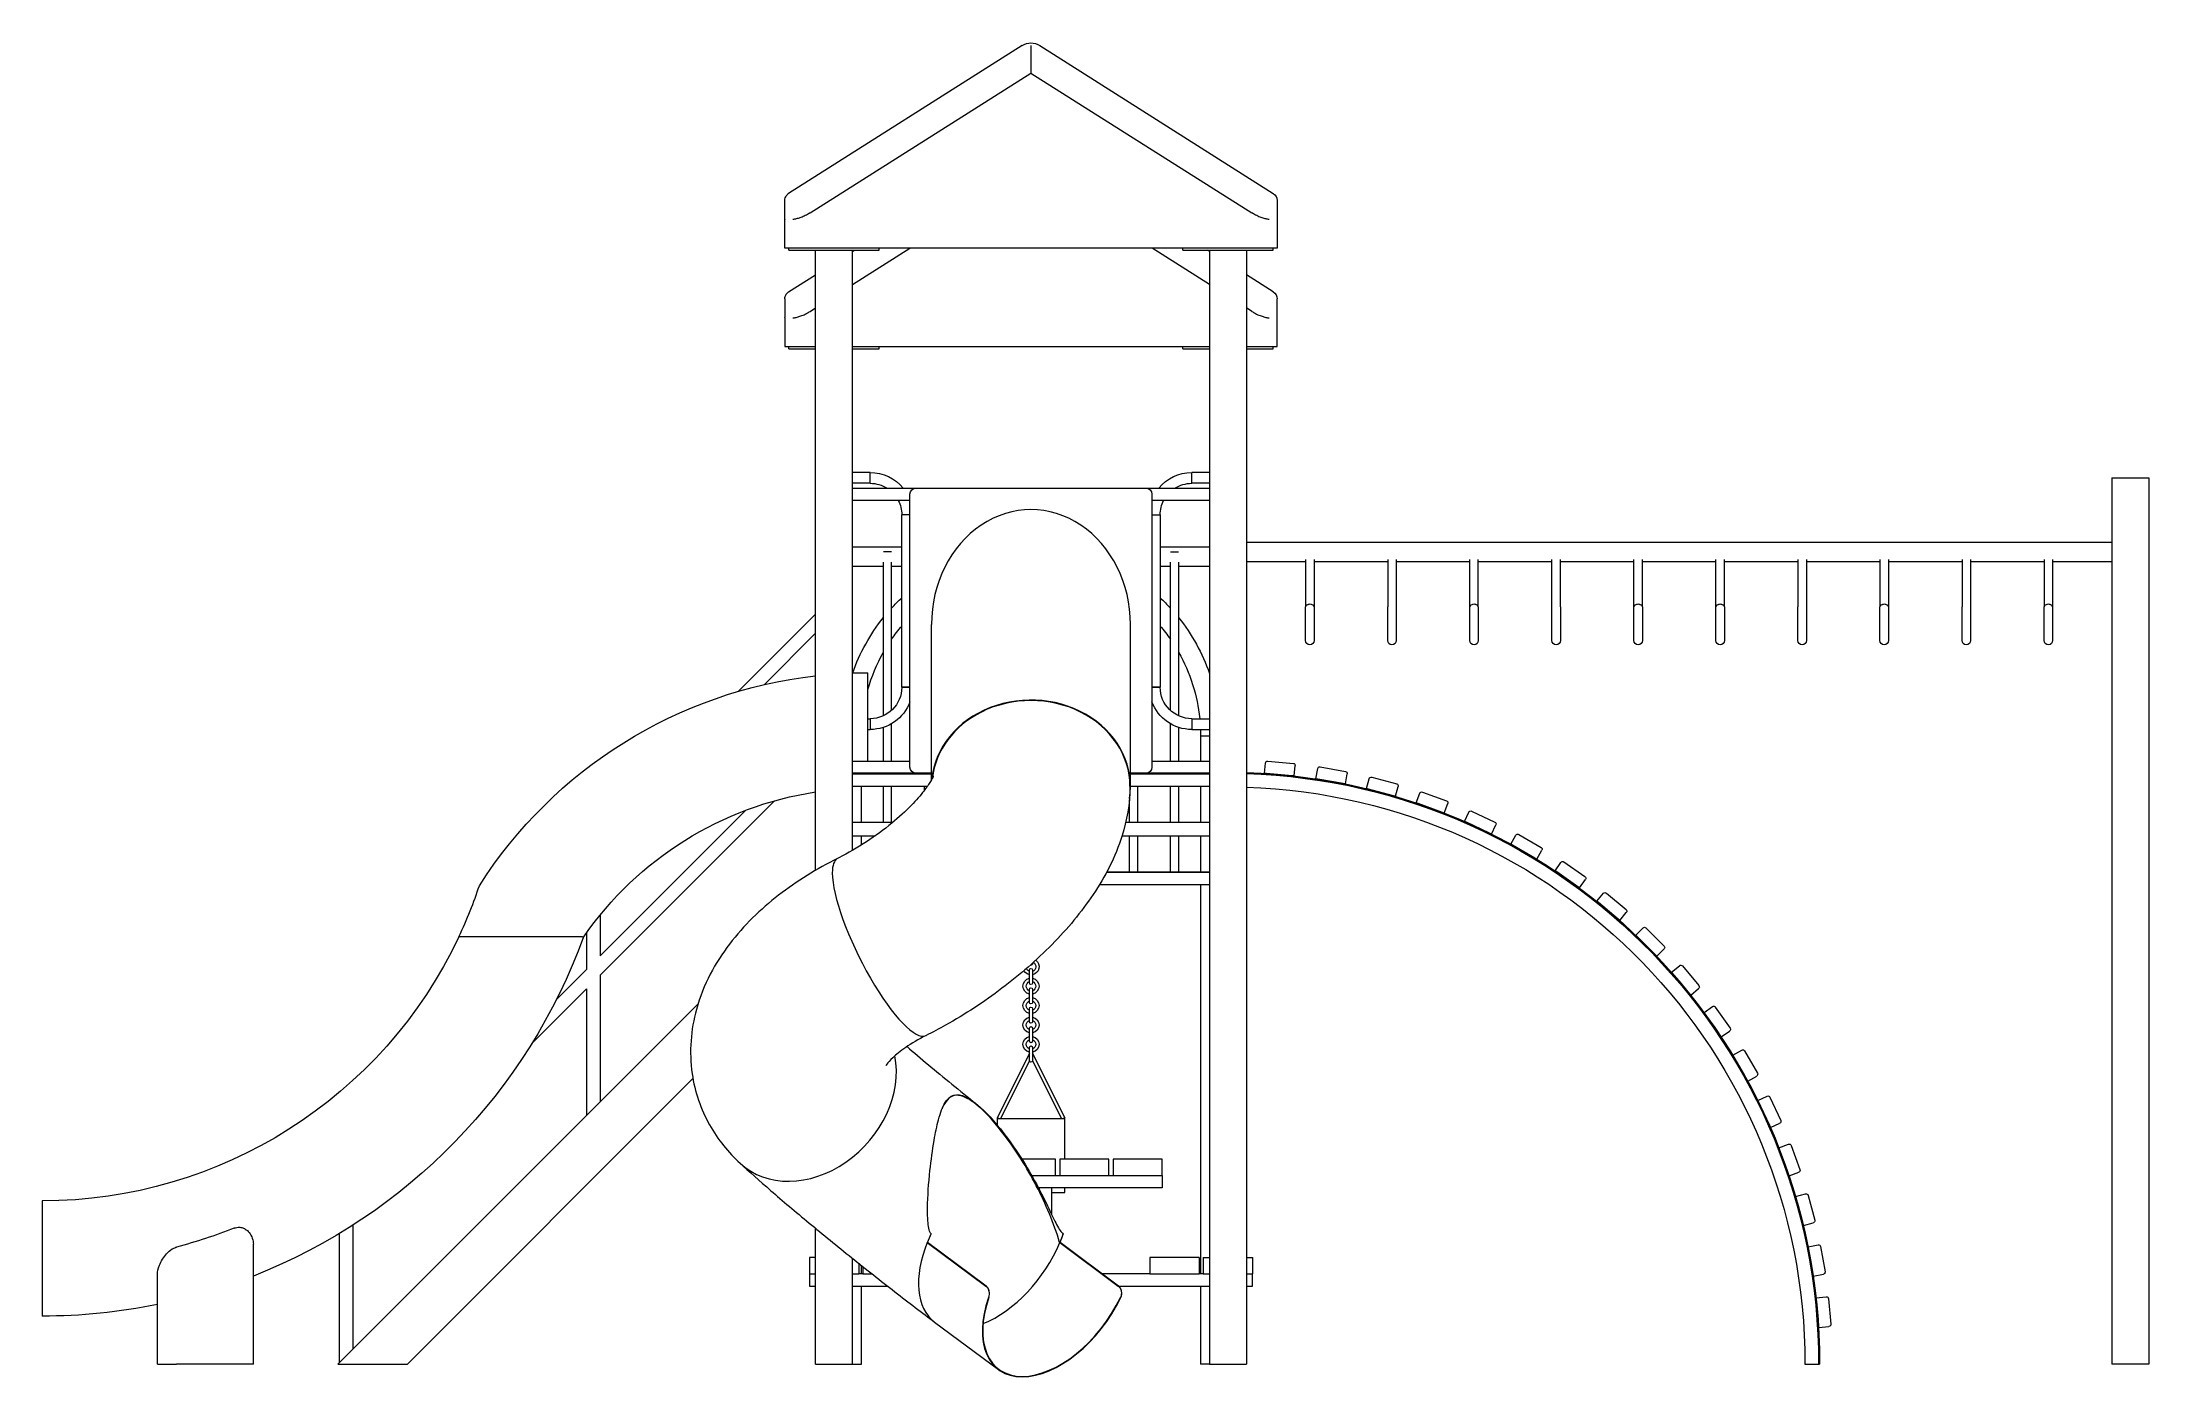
# Model space of a CAD drawing. Header units: millimetres. Extents: x -1131 to 5391, y -39 to 4092.
import ezdxf

# ---------------------------------------------------------------- set-up
doc = ezdxf.new("R2010")
doc.units = ezdxf.units.MM
doc.layers.add('ceco.net 251', color=7, linetype='Continuous', lineweight=9)

msp = doc.modelspace()

# ---------------------------------------------------------------- linework, layer by layer
at = {"layer": 'ceco.net 251', "extrusion": (6.88754e-49, 1, 6.12323e-17)}
for p, q in [((1903.2, 4081.5), (1180.2, 3623.6)), ((1930.4, 4081.5), (1930.4, 3996.5)), ((1957.6, 4081.5), (2680.6, 3623.6)), ((1246.7, 3563.5), (1930.4, 3996.5)), ((1930.4, 3996.5), (2614.1, 3563.5)), ((1168.4, 3599.9), (1168.4, 3602.2)), ((1168.4, 3544.3), (1168.4, 3599.9)), ((2692.4, 3602.2), (2692.4, 3599.9)), ((2692.4, 3599.9), (2692.4, 3454.4)), ((1168.4, 3454.4), (1168.4, 3542)), ((1193.8, 3454.4), (1168.4, 3454.4)), ((1181.1, 3448), (1181.1, 3454.4)), ((1181.1, 3448), (1460.5, 3448)), ((2667, 3454.4), (1193.8, 3454.4)), ((1263.6, 1528.5), (1263.6, 3448)), ((1377.9, 3341.8), (1555.7, 3454.4)), ((1377.9, 3444), (1384.3, 3448)), ((1377.9, 1590.3), (1377.9, 3448)), ((1460.5, 3448), (1460.5, 3454.4)), ((2482.8, 3341.8), (2305.1, 3454.4)), ((2400.3, 3448), (2400.3, 3454.4)), ((2400.3, 3448), (2540, 3448)), ((2482.8, 3444), (2476.5, 3448)), ((2482.8, 3448), (2482.8, 0)), ((2540, 3448), (2679.7, 3448)), ((2597.2, 3448), (2597.2, 0)), ((2692.4, 3454.4), (2667, 3454.4)), ((2679.7, 3448), (2679.7, 3454.4)), ((1180.2, 3318.8), (1263.6, 3371.7)), ((2680.6, 3318.8), (2597.2, 3371.7)), ((1168.4, 3297.4), (1168.4, 3295.1)), ((1168.4, 3295.1), (1168.4, 3239.5)), ((1246.7, 3258.7), (1263.6, 3269.4)), ((2614.1, 3258.7), (2597.2, 3269.4)), ((2692.4, 3295.1), (2692.4, 3297.4)), ((2692.4, 3149.6), (2692.4, 3295.1)), ((1168.4, 3237.2), (1168.4, 3149.6)), ((1168.4, 3149.6), (1193.8, 3149.6)), ((1181.1, 3143.2), (1181.1, 3149.6)), ((1181.1, 3143.2), (1263.6, 3143.2)), ((1193.8, 3149.6), (1263.6, 3149.6)), ((1377.9, 3149.6), (2482.8, 3149.6)), ((1377.9, 3143.2), (1460.5, 3143.2)), ((1460.5, 3143.2), (1460.5, 3149.6)), ((2400.3, 3143.2), (2400.3, 3149.6)), ((2400.3, 3143.2), (2482.8, 3143.2)), ((2597.2, 3149.6), (2667, 3149.6)), ((2597.2, 3143.2), (2679.7, 3143.2)), ((2667, 3149.6), (2692.4, 3149.6)), ((2679.7, 3143.2), (2679.7, 3149.6)), ((1432.8, 2759.9), (1377.9, 2759.9)), ((1432.8, 2743.2), (1432.8, 2759.9)), ((1432.8, 2743.2), (1432.8, 2759.9)), ((1432.8, 2726.5), (1432.8, 2743.2)), ((1432.8, 2726.5), (1432.8, 2743.2)), ((2428, 2743.2), (2428, 2759.9)), ((2428, 2743.2), (2428, 2759.9)), ((2482.8, 2759.9), (2428, 2759.9)), ((2428, 2726.5), (2428, 2743.2)), ((2428, 2726.5), (2428, 2743.2)), ((5276.8, 2743.2), (5391.1, 2743.2)), ((5276.8, 2743.2), (5276.8, 0)), ((5391.1, 2743.2), (5391.1, 0)), ((1432.8, 2726.5), (1377.9, 2726.5)), ((1377.9, 2711.4), (1574.8, 2711.4)), ((1555.7, 1847.8), (1555.7, 2692.4)), ((1555.7, 1847.8), (1555.7, 2692.4)), ((1574.8, 2711.4), (2286, 2711.4)), ((1574.8, 2711.4), (2286, 2711.4)), ((2286, 2711.4), (2482.8, 2711.4)), ((2305, 2692.4), (2305, 1847.8)), ((2305, 2692.4), (2305, 1847.8)), ((2482.8, 2726.5), (2428, 2726.5)), ((1555.7, 2673.3), (1377.9, 2673.3)), ((1555.7, 2628.9), (1530.3, 2628.9)), ((1547.1, 2628.9), (1530.3, 2628.9)), ((1530.3, 2095.5), (1530.3, 2628.9)), ((1555.7, 2628.9), (1547.1, 2628.9)), ((2482.8, 2673.3), (2305, 2673.3)), ((2305, 2628.9), (2330.4, 2628.9)), ((2305, 2628.9), (2313.7, 2628.9)), ((2313.7, 2628.9), (2330.4, 2628.9)), ((2330.4, 2628.9), (2330.4, 2095.5)), ((2597.2, 2544.8), (5276.8, 2544.8)), ((1377.9, 2530.2), (1530.3, 2530.2)), ((1473.6, 2006.8), (1473.6, 2481.9)), ((1498.7, 2514.6), (1473.8, 2514.6)), ((1499, 2023.8), (1499, 2481.9)), ((2330.4, 2530.2), (2482.8, 2530.2)), ((2361.8, 2481.9), (2361.8, 2023.8)), ((2362.1, 2514.6), (2387, 2514.6)), ((2387.2, 2481.9), (2387.2, 2006.8)), ((2597.2, 2484.4), (2780.7, 2484.4)), ((2780.7, 2490.5), (2780.7, 2343.9)), ((2807.3, 2490.5), (2807.3, 2343.9)), ((2807.3, 2484.4), (3034.7, 2484.4)), ((3034.7, 2490.5), (3034.7, 2343.9)), ((3061.3, 2490.5), (3061.3, 2343.9)), ((3061.3, 2484.4), (3288.7, 2484.4)), ((3288.7, 2343.9), (3288.7, 2490.5)), ((3315.3, 2343.9), (3315.3, 2490.5)), ((3315.3, 2484.4), (3542.7, 2484.4)), ((3542.7, 2343.9), (3542.7, 2490.5)), ((3569.3, 2343.9), (3569.3, 2490.5)), ((3569.3, 2484.4), (3796.7, 2484.4)), ((3796.7, 2343.9), (3796.7, 2490.5)), ((3823.3, 2343.9), (3823.3, 2490.5)), ((3823.3, 2484.4), (4050.7, 2484.4)), ((4050.7, 2343.9), (4050.7, 2490.5)), ((4077.3, 2343.9), (4077.3, 2490.5)), ((4077.3, 2484.4), (4304.7, 2484.4)), ((4304.7, 2490.5), (4304.7, 2343.9)), ((4331.3, 2490.5), (4331.3, 2343.9)), ((4331.3, 2484.4), (4558.7, 2484.4)), ((4558.7, 2490.5), (4558.7, 2343.9)), ((4585.3, 2490.5), (4585.3, 2343.9)), ((4585.3, 2484.4), (4812.7, 2484.4)), ((4812.7, 2490.5), (4812.7, 2343.9)), ((4839.3, 2490.5), (4839.3, 2343.9)), ((4839.3, 2484.4), (5066.7, 2484.4)), ((5066.7, 2490.5), (5066.7, 2343.9)), ((5093.3, 2490.5), (5093.3, 2343.9)), ((5093.3, 2484.4), (5276.8, 2484.4)), ((1377.9, 2469.8), (1473.6, 2469.8)), ((1499, 2469.8), (1530.3, 2469.8)), ((2330.4, 2469.8), (2361.8, 2469.8)), ((2387.2, 2469.8), (2482.8, 2469.8)), ((1263.6, 2321.8), (1024.6, 2082.7)), ((1622.4, 1808.8), (1622.4, 2289.3)), ((2238.4, 1788.8), (2238.4, 2289.3)), ((2780.7, 2240.3), (2780.7, 2343.9)), ((2807.3, 2343.9), (2807.3, 2240.3)), ((3034.7, 2240.3), (3034.7, 2343.9)), ((3061.3, 2343.9), (3061.3, 2240.3)), ((3288.7, 2240.3), (3288.7, 2343.9)), ((3315.3, 2343.9), (3315.3, 2240.3)), ((3542.7, 2240.3), (3542.7, 2343.9)), ((3569.3, 2343.9), (3569.3, 2240.3)), ((3796.7, 2240.3), (3796.7, 2343.9)), ((3823.3, 2343.9), (3823.3, 2240.3)), ((4050.7, 2240.3), (4050.7, 2343.9)), ((4077.3, 2343.9), (4077.3, 2240.3)), ((4304.7, 2240.3), (4304.7, 2343.9)), ((4331.3, 2343.9), (4331.3, 2240.3)), ((4558.7, 2240.3), (4558.7, 2343.9)), ((4585.3, 2343.9), (4585.3, 2240.3)), ((4812.7, 2240.3), (4812.7, 2343.9)), ((4839.3, 2343.9), (4839.3, 2240.3)), ((5066.7, 2240.3), (5066.7, 2343.9)), ((5093.3, 2343.9), (5093.3, 2240.3)), ((1263.6, 2262.2), (1105.3, 2103.8)), ((1425.5, 1866.9), (1425.5, 2140.2)), ((1530.3, 2095.5), (1555.7, 2095.5)), ((1547.1, 2095.5), (1530.3, 2095.5)), ((1555.7, 2095.5), (1547.1, 2095.5)), ((2305, 2095.5), (2313.7, 2095.5)), ((2330.4, 2095.5), (2305, 2095.5)), ((2313.7, 2095.5), (2330.4, 2095.5)), ((1425.5, 1997.9), (1432.8, 1997.9)), ((1425.5, 1964.5), (1432.8, 1964.5)), ((1432.8, 1997.9), (1432.8, 1981.2)), ((1432.8, 1997.9), (1432.8, 1981.2)), ((1432.8, 1981.2), (1432.8, 1964.5)), ((1432.8, 1981.2), (1432.8, 1964.5)), ((1473.6, 1866.9), (1473.6, 1971)), ((1499, 1866.9), (1499, 1982.5)), ((2361.8, 1982.5), (2361.8, 1866.9)), ((2387.2, 1971), (2387.2, 1866.9)), ((2428, 1997.9), (2428, 1981.2)), ((2428, 1997.9), (2428, 1981.2)), ((2428, 1997.9), (2482.8, 1997.9)), ((2428, 1981.2), (2428, 1964.5)), ((2428, 1981.2), (2428, 1964.5)), ((2428, 1964.5), (2482.8, 1964.5)), ((2455.4, 1944.8), (2482.8, 1944.8)), ((2455.4, 1944.8), (2482.8, 1944.8)), ((2455.4, 1944.8), (2455.4, 1866.9)), ((1377.9, 1866.9), (1555.7, 1866.9)), ((1622.4, 1828.8), (1377.9, 1828.8)), ((1377.9, 1826.9), (1622.4, 1826.9)), ((1377.9, 1826.9), (1622.4, 1826.9)), ((1622.4, 1828.8), (1574.8, 1828.8)), ((1622.4, 1828.8), (1574.8, 1828.8)), ((2482.8, 1828.8), (2238.4, 1828.8)), ((2286, 1828.8), (2238.4, 1828.8)), ((2286, 1828.8), (2238.4, 1828.8)), ((2238.4, 1826.9), (2482.8, 1826.9)), ((2238.4, 1826.9), (2482.8, 1826.9)), ((2305, 1866.9), (2482.8, 1866.9)), ((2653.7, 1829), (2656.5, 1860.7)), ((2660, 1828.5), (2653.7, 1829)), ((2739.3, 1821.5), (2660, 1828.5)), ((2663.3, 1866.4), (2742.6, 1859.5)), ((2745.6, 1821), (2748.4, 1852.6)), ((2812.7, 1812.2), (2818.2, 1843.4)), ((2825.5, 1848.6), (2903.9, 1834.8)), ((2903.6, 1796.1), (2909.1, 1827.4)), ((1377.9, 1788.8), (1609.7, 1788.8)), ((1405.4, 1677.5), (1405.4, 1788.8)), ((1473.6, 1677.5), (1473.6, 1788.8)), ((1499, 1677.5), (1499, 1788.8)), ((1600.6, 1776.3), (1600.6, 1788.8)), ((2238.4, 1788.8), (2482.8, 1788.8)), ((2260.2, 1788.8), (2260.2, 1677.5)), ((2361.8, 1788.8), (2361.8, 1677.5)), ((2387.2, 1788.8), (2387.2, 1677.5)), ((2455.4, 1788.8), (2455.4, 1677.5)), ((2745.6, 1821), (2739.3, 1821.5)), ((2818.9, 1811.1), (2812.7, 1812.2)), ((2897.3, 1797.2), (2818.9, 1811.1)), ((2903.6, 1796.1), (2897.3, 1797.2)), ((2969.6, 1781.5), (2977.8, 1812.2)), ((2975.7, 1779.9), (2969.6, 1781.5)), ((3052.6, 1759.3), (2975.7, 1779.9)), ((2985.6, 1816.7), (3062.5, 1796.1)), ((3058.7, 1757.6), (3066.9, 1788.3)), ((3123.2, 1737.3), (3134.1, 1767.1)), ((3142.2, 1770.9), (3217, 1743.7)), ((1136.8, 1743.8), (597, 1204)), ((1048.1, 1714.7), (597, 1263.6)), ((2234.8, 1746.3), (2234.8, 1677.5)), ((3058.7, 1757.6), (3052.6, 1759.3)), ((3129.2, 1735.1), (3123.2, 1737.3)), ((3204, 1707.9), (3129.2, 1735.1)), ((3209.9, 1705.7), (3204, 1707.9)), ((3209.9, 1705.7), (3220.8, 1735.5)), ((3272.4, 1679.8), (3285.8, 1708.6)), ((3294.3, 1711.7), (3366.4, 1678)), ((1377.9, 1677.5), (1503, 1677.5)), ((1377.9, 1635.3), (1448, 1635.3)), ((1405.4, 1606.9), (1405.4, 1635.3)), ((2212.2, 1635.3), (2482.8, 1635.3)), ((2223.8, 1677.5), (2482.8, 1677.5)), ((2234.8, 1635.3), (2234.8, 1524)), ((2260.2, 1635.3), (2260.2, 1524)), ((2361.8, 1635.3), (2361.8, 1524)), ((2387.2, 1635.3), (2387.2, 1524)), ((2455.4, 1635.3), (2455.4, 1524)), ((3278.2, 1677.2), (3272.4, 1679.8)), ((3350.3, 1643.5), (3278.2, 1677.2)), ((3356.1, 1640.8), (3350.3, 1643.5)), ((3356.1, 1640.8), (3369.5, 1669.6)), ((3416, 1609.6), (3431.9, 1637.1)), ((3440.6, 1639.4), (3509.5, 1599.6)), ((3421.5, 1606.4), (3416, 1609.6)), ((3490.5, 1566.6), (3421.5, 1606.4)), ((3496, 1563.5), (3490.5, 1566.6)), ((3496, 1563.5), (3511.8, 1591)), ((2482.8, 1522.1), (2164, 1522.1)), ((2482.8, 1522.1), (2164, 1522.1)), ((2165.1, 1524), (2482.8, 1524)), ((3553, 1527.1), (3571.2, 1553.1)), ((3558.2, 1523.5), (3553, 1527.1)), ((3623.4, 1477.8), (3558.2, 1523.5)), ((3580, 1554.7), (3645.2, 1509)), ((3628.6, 1474.2), (3646.8, 1500.2)), ((2482.8, 1484), (2142.2, 1484)), ((2455.4, 1484), (2455.4, 279.4)), ((3628.6, 1474.2), (3623.4, 1477.8)), ((3682.2, 1433), (3702.6, 1457.4)), ((3711.6, 1458.1), (3772.6, 1407)), ((597, 1390.6), (597, 1263.6)), ((3687.1, 1429), (3682.2, 1433)), ((3748.1, 1377.8), (3687.1, 1429)), ((3752.9, 1373.7), (3748.1, 1377.8)), ((3752.9, 1373.7), (3773.3, 1398)), ((554.8, 1335.5), (554.8, 1221.4)), ((3802.8, 1328), (3825.2, 1350.5)), ((3807.3, 1323.5), (3802.8, 1328)), ((3863.5, 1267.3), (3807.3, 1323.5)), ((3834.2, 1350.5), (3890.5, 1294.2)), ((1935.4, 1241.4), (1935.4, 1240)), ((3868, 1262.8), (3863.5, 1267.3)), ((3868, 1262.8), (3890.5, 1285.2)), ((554.8, 1221.4), (460.8, 1127.4)), ((597, 1204), (597, 812.5)), ((1925.4, 1180), (1925.4, 1220)), ((1935.4, 1220), (1935.4, 1180)), ((3913.7, 1212.9), (3938, 1233.3)), ((3917.8, 1208.1), (3913.7, 1212.9)), ((3969, 1147.1), (3917.8, 1208.1)), ((3947, 1232.6), (3998.1, 1171.6)), ((899.7, 1115.2), (-215.5, 0)), ((554.8, 1161.8), (384.4, 991.4)), ((554.8, 1161.8), (554.8, 770.3)), ((1925.4, 1120), (1925.4, 1160)), ((1935.4, 1160), (1935.4, 1120)), ((3973, 1142.2), (3969, 1147.1)), ((3973, 1142.2), (3997.4, 1162.6)), ((1925.4, 1060), (1925.4, 1100)), ((1935.4, 1100), (1935.4, 1060)), ((4014.2, 1088.6), (4040.2, 1106.8)), ((4017.8, 1083.4), (4014.2, 1088.6)), ((4063.5, 1018.2), (4017.8, 1083.4)), ((4049, 1105.2), (4094.7, 1040)), ((1925.4, 1000), (1925.4, 1040)), ((1925.4, 940.1), (1925.4, 980)), ((1935.4, 1040), (1935.4, 1000)), ((1935.4, 980), (1935.4, 940.1)), ((4067.1, 1013), (4063.5, 1018.2)), ((4067.1, 1013), (4093.1, 1031.2)), ((1925.4, 961.2), (1825.9, 762.2)), ((1925.5, 939), (1836, 760)), ((1935.3, 939), (2024.8, 760)), ((1935.4, 961.2), (2034.9, 762.2)), ((4103.5, 956), (4131, 971.8)), ((4106.6, 950.5), (4103.5, 956)), ((4146.4, 881.5), (4106.6, 950.5)), ((4139.6, 969.5), (4179.4, 900.6)), ((0, 0), (884, 884)), ((4149.6, 876), (4146.4, 881.5)), ((4149.6, 876), (4177.1, 891.9)), ((4180.8, 816.1), (4209.6, 829.5)), ((4183.5, 810.3), (4180.8, 816.1)), ((4217.2, 738.2), (4183.5, 810.3)), ((4218, 826.4), (4251.7, 754.3)), ((1825.6, 760), (1825.6, 740.3)), ((1825.6, 760), (2035.2, 760)), ((1830.4, 760), (1825.9, 762.2)), ((2034.9, 762.2), (2030.4, 760)), ((2035.2, 635), (2035.2, 760)), ((4219.8, 732.4), (4217.2, 738.2)), ((4219.8, 732.4), (4248.6, 745.8)), ((4245.7, 669.9), (4275.5, 680.8)), ((4247.9, 664), (4245.7, 669.9)), ((4275.1, 589.2), (4247.9, 664)), ((4283.7, 677), (4310.9, 602.2)), ((2006.6, 635), (1901.9, 635)), ((2006.6, 584.2), (2006.6, 635)), ((2019.3, 635), (2019.3, 584.2)), ((2171.7, 635), (2019.3, 635)), ((2171.7, 584.2), (2171.7, 635)), ((2184.4, 635), (2184.4, 584.2)), ((2336.8, 635), (2184.4, 635)), ((2336.8, 584.2), (2336.8, 635)), ((4277.3, 583.2), (4275.1, 589.2)), ((4277.3, 583.2), (4307.1, 594.1)), ((1932.5, 584.2), (2336.8, 584.2)), ((1932.5, 584.2), (2006.6, 584.2)), ((2336.8, 546.1), (1953.4, 546.1)), ((1955.8, 546.1), (1955.8, 541.6)), ((1993.9, 546.1), (1993.9, 464)), ((1993.9, 531.8), (2035.2, 531.8)), ((2019.3, 584.2), (2171.7, 584.2)), ((2035.2, 531.8), (2035.2, 546.1)), ((2184.4, 584.2), (2336.8, 584.2)), ((2336.8, 584.2), (2336.8, 546.1)), ((4297.6, 518.7), (4328.3, 526.9)), ((4336.1, 522.5), (4356.7, 445.6)), ((-1130.9, 505.3), (-1130.9, 148.6)), ((4299.3, 512.6), (4297.6, 518.7)), ((4319.9, 435.7), (4299.3, 512.6)), ((-211.2, 404), (-211.2, 4.3)), ((-169, 430.2), (-169, 46.5)), ((1263.6, 0), (1263.6, 420.4)), ((1610.5, 376.2), (1621.7, 403.5)), ((1610.5, 376.2), (1621.7, 403.5)), ((2030.5, 403.5), (2019.3, 376.2)), ((2030.5, 403.5), (2019.3, 376.2)), ((4321.5, 429.6), (4319.9, 435.7)), ((4321.5, 429.6), (4352.2, 437.8)), ((-476.9, 0), (-476.9, 370.9)), ((1244.6, 330.2), (1244.6, 279.4)), ((1263.6, 330.2), (1244.6, 330.2)), ((1377.9, 0), (1377.9, 327.4)), ((1609.5, 376.2), (1791, 241.2)), ((1609.5, 376.2), (1791, 241.2)), ((1610.5, 376.2), (1609.5, 376.2)), ((1610.5, 376.2), (1609.5, 376.2)), ((1792, 241.2), (1610.5, 376.2)), ((1792, 241.2), (1610.5, 376.2)), ((2019.3, 376.2), (2200.8, 241.2)), ((2020.4, 376.2), (2019.3, 376.2)), ((2020.4, 376.2), (2019.3, 376.2)), ((2019.3, 376.2), (2200.8, 241.2)), ((2201.8, 241.2), (2020.4, 376.2)), ((2201.8, 241.2), (2020.4, 376.2)), ((2298.7, 330.2), (2298.7, 279.4)), ((2451.1, 330.2), (2298.7, 330.2)), ((2451.1, 330.2), (2451.1, 279.4)), ((2463.8, 330.2), (2482.8, 330.2)), ((2463.8, 330.2), (2463.8, 279.4)), ((2597.2, 330.2), (2616.2, 330.2)), ((2616.2, 330.2), (2616.2, 279.4)), ((4336.1, 363.6), (4367.4, 369.1)), ((4337.2, 357.3), (4336.1, 363.6)), ((4351.1, 278.9), (4337.2, 357.3)), ((4374.8, 363.9), (4388.6, 285.5)), ((-774.2, 0), (-774.2, 277.5)), ((1244.6, 279.4), (1263.6, 279.4)), ((1244.6, 279.4), (1244.6, 241.3)), ((1377.9, 279.4), (1397, 279.4)), ((1397, 312.2), (1397, 279.4)), ((1409.7, 279.4), (1397, 279.4)), ((1405.4, 279.4), (1405.4, 305.5)), ((1409.7, 302.1), (1409.7, 279.4)), ((1409.7, 279.4), (1438.3, 279.4)), ((2298.7, 279.4), (2150.5, 279.4)), ((2298.7, 279.4), (2451.1, 279.4)), ((2463.8, 279.4), (2451.1, 279.4)), ((2463.8, 279.4), (2482.8, 279.4)), ((2597.2, 279.4), (2616.2, 279.4)), ((2616.2, 241.3), (2616.2, 279.4)), ((4352.2, 272.7), (4351.1, 278.9)), ((4352.2, 272.7), (4383.4, 278.2)), ((1244.6, 241.3), (1263.6, 241.3)), ((1377.9, 241.3), (1486.8, 241.3)), ((1405.4, 0), (1405.4, 241.3)), ((1792, 241.2), (1791, 241.2)), ((1792, 241.2), (1791, 241.2)), ((1799.1, 206.7), (1800.1, 206.7)), ((1799.1, 206.7), (1800.1, 206.7)), ((2201.8, 241.2), (2200.8, 241.2)), ((2201.8, 241.2), (2200.8, 241.2)), ((2201.7, 241.3), (2482.8, 241.3)), ((2207.4, 206.7), (2208.5, 206.7)), ((2207.4, 206.7), (2208.5, 206.7)), ((2455.4, 241.3), (2455.4, 0)), ((2597.2, 241.3), (2616.2, 241.3)), ((4361, 205.6), (4392.6, 208.4)), ((4361.5, 199.3), (4361, 205.6)), ((4368.5, 120), (4361.5, 199.3)), ((4399.5, 202.6), (4406.4, 123.3)), ((1632, 130.4), (1830, -16.9)), ((4369, 113.7), (4368.5, 120)), ((4369, 113.7), (4400.7, 116.5)), ((-774.2, 0), (-714.7, 0)), ((-536.4, 0), (-714.7, 0)), ((-476.9, 0), (-536.4, 0)), ((-215.5, 0), (0, 0)), ((1263.6, 0), (1377.9, 0)), ((1377.9, 0), (1405.4, 0)), ((2482.8, 0), (2455.4, 0)), ((2482.8, 0), (2597.2, 0)), ((4326.6, 0), (4368.8, 0)), ((4368.8, 0), (4372, 0)), ((5391.1, 0), (5276.8, 0))]:
    msp.add_line(p, q, dxfattribs=at)
at = {"layer": 'ceco.net 251', "extrusion": (-1.12482e-32, 6.12323e-17, -1)}
for centre, radius, start, end in [((-1930.4, 4038.6), 50.8, 57.65256, 122.34744), ((-2667, 3602.2), 25.4, 122.34744, 180), ((-1193.8, 3542), 25.4, 0, 2.14708), ((-2667, 3297.4), 25.4, 122.34744, 180), ((-1193.8, 3237.2), 25.4, 0, 2.14708), ((-1432.8, 2628.9), 131, 90, 140.93879), ((-2428, 2628.9), 131, 39.06121, 90), ((-1432.8, 2628.9), 97.6, 90, 122.24187), ((-1574.8, 2692.4), 19, 0, 90), ((-1574.8, 2692.4), 19, 0, 90), ((-2286, 2692.4), 19, 90, 180), ((-2286, 2692.4), 19, 90, 180), ((-2428, 2628.9), 97.6, 57.75813, 90), ((-1432.8, 2628.9), 97.6, 152.90722, 180), ((-2428, 2628.9), 97.6, 0, 27.09278), ((-1930.4, 1944.8), 585.3, 42.51412, 46.88488), ((-1930.4, 1944.8), 585.3, 133.11512, 137.48588), ((-1930.4, 1944.8), 585.3, 19.41665, 38.69311), ((-1930.4, 1944.8), 525, 34.73376, 40.35917), ((-1930.4, 1944.8), 525, 139.64083, 145.26624), ((-1930.4, 1944.8), 585.3, 141.30689, 160.70584), ((-2794, 2240.3), 13.3, 180, 0), ((-2794, 2240.3), 13.3, 180, 0), ((-3048, 2240.3), 13.3, 180, 0), ((-3302, 2240.3), 13.3, 180, 0), ((-3302, 2240.3), 13.3, 180, 0), ((-3556, 2240.3), 13.3, 180, 0), ((-3810, 2240.3), 13.3, 180, 0), ((-3810, 2240.3), 13.3, 180, 0), ((-4064, 2240.3), 13.3, 180, 0), ((-4064, 2240.3), 13.3, 180, 0), ((-4318, 2240.3), 13.3, 180, 0), ((-4572, 2240.3), 13.3, 180, 0), ((-4572, 2240.3), 13.3, 180, 0), ((-4826, 2240.3), 13.3, 180, 0), ((-5080, 2240.3), 13.3, 180, 0), ((-5080, 2240.3), 13.3, 180, 0), ((-1930.4, 1944.8), 525, 15.90351, 29.51935), ((-1930.4, 1944.8), 525, 150.48065, 174.19907), ((-1425.5, 713.4), 1426.8, 32.54354, 83.48681), ((-1425.5, 713.4), 1426.8, 88.0904, 90), ((-1432.8, 2095.5), 97.6, 180, 270), ((-2428, 2095.5), 97.6, 270, 0), ((-1432.8, 2095.5), 131, 200.12838, 270), ((-2428, 2095.5), 131, 270, 339.87162), ((-1930.4, 1944.8), 525, 177.85369, 180), ((-1574.8, 1847.8), 19, 270, 0), ((-1574.8, 1847.8), 19, 270, 0), ((-2286, 1847.8), 19, 180, 270), ((-2540, 0), 1832, 91.78768, 180), ((-2540, 0), 1828.8, 91.79078, 180), ((-2540, 0), 1828.8, 91.79078, 180), ((-2662.8, 1860.1), 6.35, 5, 95), ((-2742.1, 1853.2), 6.35, 95, 185), ((-2824.4, 1842.3), 6.35, 10, 100), ((-2902.8, 1828.5), 6.35, 100, 190), ((-1425.5, 713.4), 1070.1, 34.71149, 81.30106), ((-2540, 0), 1786.6, 91.83306, 180), ((-2983.9, 1810.5), 6.35, 15, 105), ((-3060.8, 1789.9), 6.35, 105, 195), ((-3140, 1764.9), 6.35, 20, 110), ((-3214.8, 1737.7), 6.35, 110, 200), ((-3291.6, 1705.9), 6.35, 25, 115), ((-3363.7, 1672.3), 6.35, 115, 205), ((-3437.4, 1633.9), 6.35, 30, 120), ((-3506.3, 1594.1), 6.35, 120, 210), ((-3576.4, 1549.5), 6.35, 35, 125), ((-3641.6, 1503.8), 6.35, 125, 215), ((-3707.5, 1453.3), 6.35, 40, 130), ((-3768.5, 1402.1), 6.35, 130, 220), ((1130.9, 1932.1), 1426.8, 205.2826, 270), ((1130.9, 1932.1), 1783.5, 199.97845, 248.48981), ((-3829.7, 1346), 6.35, 45, 135), ((-1930.4, 1240), 5, 180, 291.38081), ((-1930.4, 1230), 25, 126.00769, 258.46304), ((-1930.4, 1230), 15, 117.92555, 250.52878), ((-3886, 1289.7), 6.35, 135, 225), ((-1930.4, 1170), 25, 0, 78.46304), ((-1930.4, 1230), 25, 281.53696, 331.05985), ((-1930.4, 1170), 15, 0, 70.52878), ((-1930.4, 1230), 15, 289.47122, 339.14684), ((-1930.4, 1220), 5, 0, 180), ((-1930.4, 1180), 5, 180, 0), ((-1930.4, 1170), 25, 101.53696, 258.46304), ((-1930.4, 1170), 15, 109.47122, 250.52878), ((-3942.1, 1228.5), 6.35, 50, 140), ((-1930.4, 1170), 25, 281.53696, 0), ((-1930.4, 1110), 25, 0, 78.46304), ((-1930.4, 1110), 25, 281.53696, 0), ((-1930.4, 1170), 15, 289.47122, 0), ((-1930.4, 1110), 15, 0, 70.52878), ((-1930.4, 1110), 15, 289.47122, 0), ((-1930.4, 1160), 5, 0, 180), ((-1930.4, 1120), 5, 180, 0), ((-1930.4, 1110), 25, 101.53696, 258.46304), ((-1930.4, 1110), 15, 109.47122, 250.52878), ((-3993.3, 1167.5), 6.35, 140, 230), ((-4043.8, 1101.6), 6.35, 55, 145), ((-1930.4, 1050), 25, 0, 78.46304), ((-1930.4, 1050), 25, 281.53696, 0), ((-1930.4, 1050), 15, 0, 70.52878), ((-1930.4, 1050), 15, 289.47122, 0), ((-1930.4, 1100), 5, 0, 180), ((-1930.4, 1060), 5, 180, 0), ((-1930.4, 1040), 5, 0, 180), ((-1930.4, 1050), 25, 101.53696, 258.46304), ((-1930.4, 1050), 15, 109.47122, 250.52878), ((-1930.4, 990), 25, 0, 78.46304), ((-1930.4, 990), 25, 281.53696, 0), ((-1930.4, 990), 15, 0, 70.52878), ((-1930.4, 990), 15, 289.47122, 0), ((-1930.4, 1000), 5, 180, 0), ((-1930.4, 980), 5, 0, 180), ((-1930.4, 990), 25, 101.53696, 258.46304), ((-1930.4, 990), 15, 109.47122, 250.52878), ((-4089.5, 1036.4), 6.35, 145, 235), ((-1930.4, 940), 5, 191.35637, 348.64364), ((-4134.1, 966.3), 6.35, 60, 150), ((-4173.9, 897.4), 6.35, 150, 240), ((-4212.3, 823.7), 6.35, 65, 155), ((-4245.9, 751.6), 6.35, 155, 245), ((-4277.7, 674.8), 6.35, 70, 160), ((-4304.9, 600), 6.35, 160, 250), ((-4329.9, 520.8), 6.35, 75, 165), ((1130.9, 1932.1), 1624, 248.52609, 255.15208), ((-4350.5, 443.9), 6.35, 165, 255), ((-4368.5, 362.8), 6.35, 80, 170), ((-4382.3, 284.4), 6.35, 170, 260), ((-4393.2, 202.1), 6.35, 85, 175), ((1130.9, 1932.1), 1783.5, 258.46304, 270), ((-4400.1, 122.8), 6.35, 175, 265)]:
    msp.add_arc(centre, radius, start, end, dxfattribs=at)
at = {"layer": 'ceco.net 251'}
for centre, major_axis, ratio, start_param, end_param in [((1930.4, 2289.3), (0, 355.6), 0.866025, 4.712389, 7.853982), ((1930.4, 2289.3), (0, 355.6), 0.866025, 4.712389, 7.853982), ((2794, 2343.9), (-13.3, 0), 0.6, 3.141593, 6.283185), ((2794, 2343.9), (13.3, 0), 0.6, 0, 3.141593), ((3302, 2343.9), (13.3, 0), 0.6, 0, 3.141593), ((3302, 2343.9), (-13.3, 0), 0.6, 3.141593, 6.283185), ((3810, 2343.9), (13.3, 0), 0.6, 0, 3.141593), ((3810, 2343.9), (-13.3, 0), 0.6, 3.141593, 6.283185), ((4064, 2343.9), (13.3, 0), 0.6, 0, 3.141593), ((4064, 2343.9), (-13.3, 0), 0.6, 3.141593, 6.283185), ((4572, 2343.9), (-13.3, 0), 0.6, 3.141593, 6.283185), ((4572, 2343.9), (13.3, 0), 0.6, 0, 3.141593), ((5080, 2343.9), (-13.3, 0), 0.6, 3.141593, 6.283185), ((5080, 2343.9), (13.3, 0), 0.6, 0, 3.141593), ((1930.4, 1788.8), (-308, 0), 0.866025, 2.998895, 6.201163), ((1930.4, 1788.8), (-308, 0), 0.866025, 2.998895, 6.201163), ((1930.4, 1788.8), (-306.4, 0), 0.866025, 3.141593, 5.235988), ((1930.4, 1788.8), (-306.4, 0), 0.866025, 3.141593, 5.235988), ((1930.4, 1788.8), (-306.4, 0), 0.866025, 5.235988, 6.186395), ((1930.4, 1788.8), (-306.4, 0), 0.866025, 5.235988, 6.186395), ((1468.5, 1291.1), (137, -274), 0.25, 3.141593, 3.60524), ((1468.5, 1291.1), (137, -274), 0.25, 3.141593, 3.60524), ((1468.5, 1291.1), (137, -274), 0.25, 3.60524, 6.283185), ((1468.5, 1291.1), (137, -274), 0.25, 3.60524, 6.283185), ((1237.5, 847.1), (207.8, 225.2), 0.808013, 3.141593, 5.744803), ((1237.5, 847.1), (207.8, 225.2), 0.808013, 3.141593, 5.744803), ((1814.9, 376.2), (-182.9, -245.8), 0.587019, 5.02233, 5.124172), ((1814.9, 376.2), (-182.9, -245.8), 0.587019, 5.02233, 5.124172), ((1814.9, 376.2), (-182.9, -245.8), 0.587019, 1.982579, 2.08442), ((1814.9, 376.2), (-182.9, -245.8), 0.587019, 1.982579, 2.08442), ((1814.9, 376.2), (182.9, 245.8), 0.587019, 1.982579, 3.141593), ((1814.9, 376.2), (182.9, 245.8), 0.587019, 1.982579, 3.141593), ((1814.9, 376.2), (181.9, 244.5), 0.587019, 3.902478, 5.124172), ((1814.9, 376.2), (181.9, 244.5), 0.587019, 3.902478, 5.124172), ((2012.9, 228.9), (-182.9, -245.8), 0.587019, 5.207168, 8.182767), ((2012.9, 228.9), (-182.9, -245.8), 0.587019, 5.207168, 8.182767), ((2012.9, 228.9), (-181.9, -244.5), 0.587019, 5.207602, 8.182334), ((2012.9, 228.9), (-181.9, -244.5), 0.587019, 5.207602, 8.182334)]:
    msp.add_ellipse(centre, major_axis=major_axis, ratio=ratio, start_param=start_param, end_param=end_param, dxfattribs=at)
for points, knots in [([(1168.4, 3602.2), (1168.4, 3604.6), (1168.8, 3607.2), (1170.3, 3612.2), (1171.5, 3614.6), (1174.9, 3619.5), (1177.4, 3621.8), (1180.2, 3623.6)], [0, 0, 0, 0, 0.00756489, 0.00756489, 0.01547383, 0.01547383, 0.0254327, 0.0254327, 0.0254327, 0.0254327]), ([(1168.4, 3544.3), (1168.4, 3544.2), (1168.4, 3544.2), (1168.4, 3543.8), (1168.4, 3543.4), (1168.4, 3543)], [-0.00308268, -0.00308268, -0.00308268, -0.00308268, 0, 0, 0.0598013, 0.0598013, 0.0598013, 0.0598013]), ([(1246.5, 3563.3), (1244.9, 3562.3), (1243.2, 3561.2), (1237.7, 3558.1), (1233.3, 3555.7), (1223.8, 3551.4), (1219.5, 3549.8), (1211.4, 3547.1), (1207.5, 3546), (1200.1, 3544.2), (1196.4, 3543.5), (1192.8, 3543)], [-2.993042, -2.993042, -2.993042, -2.993042, -2.625085, -2.625085, -1.903257, -1.903257, -1.366425, -1.366425, -0.890093, -0.890093, -0.461033, -0.461033, -0.461033, -0.461033]), ([(2668, 3543), (2664.6, 3543.4), (2661.3, 3544.1), (2654.1, 3545.7), (2650.1, 3546.9), (2641.8, 3549.6), (2637.3, 3551.3), (2627.6, 3555.6), (2623.1, 3558), (2617.6, 3561.2), (2615.9, 3562.3), (2614.3, 3563.3)], [-1.944509, -1.944509, -1.944509, -1.944509, -1.640074, -1.640074, -1.271902, -1.271902, -0.841328, -0.841328, -0.282782, -0.282782, 0, 0, 0, 0]), ([(1168.4, 3297.4), (1168.4, 3299.8), (1168.8, 3302.4), (1170.3, 3307.4), (1171.5, 3309.8), (1174.9, 3314.7), (1177.4, 3317), (1180.2, 3318.8)], [0, 0, 0, 0, 0.00756489, 0.00756489, 0.01547383, 0.01547383, 0.0254327, 0.0254327, 0.0254327, 0.0254327]), ([(1168.4, 3238.2), (1168.4, 3238.6), (1168.4, 3239), (1168.4, 3239.4), (1168.4, 3239.4), (1168.4, 3239.5)], [2.57145082, 2.57145082, 2.57145082, 2.57145082, 2.63068705, 2.63068705, 2.6337406, 2.6337406, 2.6337406, 2.6337406]), ([(1192.8, 3238.2), (1196.4, 3238.7), (1199.9, 3239.4), (1207.3, 3241.1), (1211.1, 3242.2), (1219.3, 3244.9), (1223.7, 3246.6), (1233.3, 3250.9), (1237.7, 3253.3), (1243.2, 3256.4), (1244.9, 3257.5), (1246.5, 3258.5)], [-1.945973, -1.945973, -1.945973, -1.945973, -1.621694, -1.621694, -1.260637, -1.260637, -0.836227, -0.836227, -0.282782, -0.282782, 0, 0, 0, 0]), ([(2614.3, 3258.5), (2615.9, 3257.5), (2617.6, 3256.4), (2623.1, 3253.3), (2627.5, 3250.9), (2637.2, 3246.6), (2641.6, 3244.9), (2649.8, 3242.2), (2653.6, 3241.1), (2660.9, 3239.3), (2664.5, 3238.7), (2668, 3238.2)], [-2.993278, -2.993278, -2.993278, -2.993278, -2.625221, -2.625221, -1.903197, -1.903197, -1.348522, -1.348522, -0.878277, -0.878277, -0.460967, -0.460967, -0.460967, -0.460967]), ([(1628, 1820), (1628, 1820), (1627.8, 1819.5), (1626.3, 1816.1), (1623.8, 1811), (1614.8, 1796), (1607.8, 1785.7), (1588.3, 1760.6), (1575.1, 1745.4), (1542, 1711.5), (1521.6, 1692.8), (1475, 1654.4), (1448.5, 1634.9), (1393.1, 1598.6), (1364.2, 1581.8), (1334.5, 1566.7), (1333, 1566), (1331.4, 1565.2)], [2.101295, 2.101295, 2.101295, 2.101295, 2.161221, 2.161221, 2.313184, 2.313184, 2.485866, 2.485866, 2.686196, 2.686196, 2.913028, 2.913028, 3.15801, 3.15801, 3.408851, 3.408851, 3.422628, 3.422628, 3.422628, 3.422628]), ([(2236.8, 1788.8), (2236.8, 1732.8), (2227, 1682.4), (2191.3, 1568.2), (2159.9, 1509.2), (2086.1, 1398.7), (2043.3, 1347.5), (1948.3, 1250.8), (1896.1, 1205.3), (1785.2, 1121.4), (1726.5, 1083), (1645.9, 1037.9), (1625.8, 1027.3), (1605.5, 1017.1)], [1.851831, 1.851831, 1.851831, 1.851831, 2.062456, 2.062456, 2.376616, 2.376616, 2.690775, 2.690775, 3.004934, 3.004934, 3.319093, 3.319093, 3.422628, 3.422628, 3.422628, 3.422628]), ([(1331.4, 1565.2), (1266.7, 1532.8), (1205.5, 1495.1), (1092.9, 1407.7), (1041.5, 1358.3), (953.3, 1242.6), (916, 1175.9), (877.7, 1036.4), (871.4, 967.7), (889.6, 843.6), (908.4, 789), (961.1, 694.9), (993.9, 655), (1029.7, 621.9)], [5.176037, 5.176037, 5.176037, 5.176037, 5.490196, 5.490196, 5.804355, 5.804355, 6.118514, 6.118514, 6.364168, 6.364168, 6.560433, 6.560433, 6.746833, 6.746833, 6.746833, 6.746833]), ([(541.6, 1322.8), (537.3, 1322.8), (528.6, 1322.8), (500.4, 1322.8), (469.9, 1322.8), (404.3, 1322.8), (357, 1322.8), (267.5, 1322.8), (208.9, 1322.8), (159.3, 1322.8)], [1.9198695, 1.9198695, 1.9198695, 1.9198695, 1.9884832, 1.9884832, 2.1005056, 2.1005056, 2.2181159, 2.2181159, 2.3433594, 2.3433594, 2.3433594, 2.3433594]), ([(1605.5, 1017.1), (1581.9, 1005.3), (1560.6, 992.7), (1526.3, 969), (1512.8, 958), (1493.9, 940.1), (1487.8, 933), (1482.2, 925.6), (1481.2, 923.9), (1481.2, 923.9)], [5.1760366, 5.1760366, 5.1760366, 5.1760366, 5.4073089, 5.4073089, 5.6196221, 5.6196221, 5.809075, 5.809075, 5.9377116, 5.9377116, 5.9377116, 5.9377116]), ([(1546.5, 982.9), (1546.6, 982.8), (1546.7, 982.8), (1567.4, 965), (1589.6, 946.3), (1636, 907.5), (1660.3, 887.4), (1710.1, 846.8), (1735.5, 826.2), (1761, 805.7)], [5.7189163, 5.7189163, 5.7189163, 5.7189163, 5.7197907, 5.7197907, 5.909347, 5.909347, 6.0989034, 6.0989034, 6.2884598, 6.2884598, 6.2884598, 6.2884598]), ([(1621.7, 403.5), (1621.7, 403.5), (1621.7, 403.5), (1620.3, 404.5), (1619.2, 405.9), (1617, 409.6), (1616, 412.3), (1613.4, 422), (1612.3, 430), (1610.6, 450.5), (1610.1, 465.6), (1610.6, 520.2), (1613.5, 560.3), (1621.1, 630.4), (1625.5, 662.8), (1634.5, 715.2), (1639, 737), (1647.1, 767.6), (1650.3, 777.7), (1657.1, 795.5), (1660.6, 803), (1670.3, 818.6), (1676.6, 825.2), (1693.9, 834.9), (1705.4, 835.1), (1734.1, 825.9), (1752.7, 813.7), (1799.4, 771.9), (1828, 739.5), (1891.4, 654), (1923.9, 601.8), (1967.4, 519.6), (1979.4, 494.8), (1997.8, 455.8), (2005.3, 439.4), (2016.3, 419.7), (2019.9, 414.3), (2025.6, 407.6), (2028, 405.3), (2030.5, 403.5)], [-80.525233, -80.525233, -80.525233, -80.525233, -80.525021, -80.525021, -79.753187, -79.753187, -78.798074, -78.798074, -77.07806, -77.07806, -74.516841, -74.516841, -68.917479, -68.917479, -64.390501, -64.390501, -60.967218, -60.967218, -59.049667, -59.049667, -57.257886, -57.257886, -54.672792, -54.672792, -50.949218, -50.949218, -46.209236, -46.209236, -40.393701, -40.393701, -33.829013, -33.829013, -30.460922, -30.460922, -27.459032, -27.459032, -25.596282, -25.596282, -24.353966, -24.353966, -24.353966, -24.353966]), ([(1621.7, 403.5), (1621.7, 403.5), (1621.7, 403.5), (1620.3, 404.5), (1619.2, 405.9), (1617, 409.6), (1616, 412.3), (1613.4, 422), (1612.3, 430), (1610.6, 450.5), (1610.1, 465.6), (1610.6, 520.2), (1613.5, 560.3), (1621.1, 630.4), (1625.5, 662.8), (1634.5, 715.2), (1639, 737), (1647.1, 767.6), (1650.3, 777.7), (1657.1, 795.5), (1660.6, 803), (1670.3, 818.6), (1676.6, 825.2), (1693.9, 834.9), (1705.4, 835.1), (1734.1, 825.9), (1752.7, 813.7), (1799.4, 771.9), (1828, 739.5), (1891.4, 654), (1923.9, 601.8), (1967.4, 519.6), (1979.4, 494.8), (1997.8, 455.8), (2005.3, 439.4), (2016.3, 419.7), (2019.9, 414.3), (2025.6, 407.6), (2028, 405.3), (2030.5, 403.5)], [-80.525233, -80.525233, -80.525233, -80.525233, -80.525021, -80.525021, -79.753187, -79.753187, -78.798074, -78.798074, -77.07806, -77.07806, -74.516841, -74.516841, -68.917479, -68.917479, -64.390501, -64.390501, -60.967218, -60.967218, -59.049667, -59.049667, -57.257886, -57.257886, -54.672792, -54.672792, -50.949218, -50.949218, -46.209236, -46.209236, -40.393701, -40.393701, -33.829013, -33.829013, -30.460922, -30.460922, -27.459032, -27.459032, -25.596282, -25.596282, -24.353966, -24.353966, -24.353966, -24.353966]), ([(2019.3, 376.2), (2019.2, 376.5), (2019.1, 376.7), (2001.3, 436.2), (1976.2, 495.7), (1916.9, 609.8), (1883.6, 662.1), (1821.3, 744.9), (1793.4, 775.8), (1748.2, 815), (1730.2, 826.1), (1702.4, 833.7), (1691.3, 832.9), (1674.6, 822.4), (1668.7, 815.8), (1660.3, 801.7), (1657.5, 796.1), (1655, 789.9)], [-43.520239, -43.520239, -43.520239, -43.520239, -43.496082, -43.496082, -38.118492, -38.118492, -32.630059, -32.630059, -27.777003, -27.777003, -23.837115, -23.837115, -20.718322, -20.718322, -18.605164, -18.605164, -17.448933, -17.448933, -17.448933, -17.448933]), ([(2019.3, 376.2), (2019.2, 376.5), (2019.1, 376.7), (2001.3, 436.2), (1976.2, 495.7), (1916.9, 609.8), (1883.6, 662.1), (1821.3, 744.9), (1793.4, 775.8), (1748.2, 815), (1730.2, 826.1), (1702.4, 833.7), (1691.3, 832.9), (1674.6, 822.4), (1668.7, 815.8), (1660.3, 801.7), (1657.5, 796.1), (1655, 789.9)], [-43.520239, -43.520239, -43.520239, -43.520239, -43.496082, -43.496082, -38.118492, -38.118492, -32.630059, -32.630059, -27.777003, -27.777003, -23.837115, -23.837115, -20.718322, -20.718322, -18.605164, -18.605164, -17.448933, -17.448933, -17.448933, -17.448933]), ([(1029.7, 621.9), (1057.3, 596.4), (1089.4, 568), (1161.6, 505.6), (1201.5, 471.8), (1286.1, 401.7), (1330.6, 365.4), (1420.3, 293.5), (1465.4, 257.9), (1552.1, 190.6), (1593.8, 158.9), (1632, 130.4)], [5.340678, 5.340678, 5.340678, 5.340678, 5.654837, 5.654837, 5.968996, 5.968996, 6.283156, 6.283156, 6.597315, 6.597315, 6.911474, 6.911474, 6.911474, 6.911474]), ([(-536.4, 420.9), (-534.9, 421.5), (-533.4, 422), (-529.3, 423.1), (-526.7, 423.5), (-520.2, 424), (-516.4, 423.6), (-508.9, 421.6), (-505.3, 420), (-497.4, 415.2), (-493.4, 411.5), (-485.7, 402.2), (-482.4, 396.1), (-478, 383.7), (-476.9, 377.3), (-476.9, 370.9)], [0.1181698, 0.1181698, 0.1181698, 0.1181698, 0.1228028, 0.1228028, 0.1305084, 0.1305084, 0.1421197, 0.1421197, 0.1549381, 0.1549381, 0.173556, 0.173556, 0.1996154, 0.1996154, 0.2258701, 0.2258701, 0.2258701, 0.2258701]), ([(-774.2, 277.5), (-774.2, 286.3), (-771.8, 296.2), (-762.7, 318.7), (-754.9, 331.4), (-740.8, 347.1), (-734.8, 352.4), (-724.8, 358.6), (-721.2, 360.3), (-716.5, 361.9), (-715.6, 362.1), (-714.7, 362.4)], [0, 0, 0, 0, 0.0331848, 0.0331848, 0.0763402, 0.0763402, 0.0998424, 0.0998424, 0.1116032, 0.1116032, 0.1143493, 0.1143493, 0.1143493, 0.1143493]), ([(1791, 241.2), (1793, 239.6), (1795, 237.4), (1798.2, 232.1), (1799.3, 229.1), (1800.7, 222.9), (1801, 219.5), (1800.7, 212.7), (1800, 209.5), (1799.1, 206.7)], [6.040474, 6.040474, 6.040474, 6.040474, 6.417178, 6.417178, 6.793882, 6.793882, 7.171113, 7.171113, 7.548344, 7.548344, 7.548344, 7.548344]), ([(1791, 241.2), (1793, 239.6), (1795, 237.4), (1798.2, 232.1), (1799.3, 229.1), (1800.7, 222.9), (1801, 219.5), (1800.7, 212.7), (1800, 209.5), (1799.1, 206.7)], [6.040474, 6.040474, 6.040474, 6.040474, 6.417178, 6.417178, 6.793882, 6.793882, 7.171113, 7.171113, 7.548344, 7.548344, 7.548344, 7.548344]), ([(1800.1, 206.7), (1801.1, 209.5), (1801.7, 212.7), (1802.1, 219.5), (1801.8, 222.9), (1800.4, 229.1), (1799.2, 232.1), (1796.1, 237.4), (1794.1, 239.6), (1792, 241.2)], [4.532735, 4.532735, 4.532735, 4.532735, 4.909972, 4.909972, 5.287208, 5.287208, 5.663912, 5.663912, 6.040617, 6.040617, 6.040617, 6.040617]), ([(1800.1, 206.7), (1801.1, 209.5), (1801.7, 212.7), (1802.1, 219.5), (1801.8, 222.9), (1800.4, 229.1), (1799.2, 232.1), (1796.1, 237.4), (1794.1, 239.6), (1792, 241.2)], [4.532735, 4.532735, 4.532735, 4.532735, 4.909972, 4.909972, 5.287208, 5.287208, 5.663912, 5.663912, 6.040617, 6.040617, 6.040617, 6.040617]), ([(2200.8, 241.2), (2202.8, 239.6), (2204.8, 237.4), (2207.9, 232.1), (2209.1, 229.1), (2210.3, 222.9), (2210.5, 219.5), (2209.7, 212.7), (2208.8, 209.5), (2207.4, 206.7)], [6.040617, 6.040617, 6.040617, 6.040617, 6.417321, 6.417321, 6.794025, 6.794025, 7.171262, 7.171262, 7.548498, 7.548498, 7.548498, 7.548498]), ([(2200.8, 241.2), (2202.8, 239.6), (2204.8, 237.4), (2207.9, 232.1), (2209.1, 229.1), (2210.3, 222.9), (2210.5, 219.5), (2209.7, 212.7), (2208.8, 209.5), (2207.4, 206.7)], [6.040617, 6.040617, 6.040617, 6.040617, 6.417321, 6.417321, 6.794025, 6.794025, 7.171262, 7.171262, 7.548498, 7.548498, 7.548498, 7.548498]), ([(2208.5, 206.7), (2209.8, 209.5), (2210.8, 212.7), (2211.6, 219.5), (2211.4, 222.9), (2210.1, 229.1), (2209, 232.1), (2205.9, 237.4), (2203.9, 239.6), (2201.8, 241.2)], [4.532604, 4.532604, 4.532604, 4.532604, 4.909835, 4.909835, 5.287066, 5.287066, 5.66377, 5.66377, 6.040474, 6.040474, 6.040474, 6.040474]), ([(2208.5, 206.7), (2209.8, 209.5), (2210.8, 212.7), (2211.6, 219.5), (2211.4, 222.9), (2210.1, 229.1), (2209, 232.1), (2205.9, 237.4), (2203.9, 239.6), (2201.8, 241.2)], [4.532604, 4.532604, 4.532604, 4.532604, 4.909835, 4.909835, 5.287066, 5.287066, 5.66377, 5.66377, 6.040474, 6.040474, 6.040474, 6.040474])]:
    msp.add_open_spline(points, degree=3, knots=knots, dxfattribs=at)
for points in [[(1246.7, 3563.5), (1246.6, 3563.4), (1246.5, 3563.4), (1246.5, 3563.3)], [(2614.3, 3563.3), (2614.3, 3563.4), (2614.2, 3563.4), (2614.1, 3563.5)], [(1246.5, 3258.5), (1246.5, 3258.6), (1246.6, 3258.6), (1246.7, 3258.7)], [(2614.1, 3258.7), (2614.2, 3258.6), (2614.3, 3258.6), (2614.3, 3258.5)], [(159.3, 1322.8), (185, 1377.1), (205.8, 1430), (222.7, 1480.9)], [(541.6, 1322.8), (544.5, 1322.8), (545.8, 1322.8), (545.8, 1322.8)]]:
    msp.add_open_spline(points, degree=3, dxfattribs=at)

doc.saveas('drawing.dxf')
